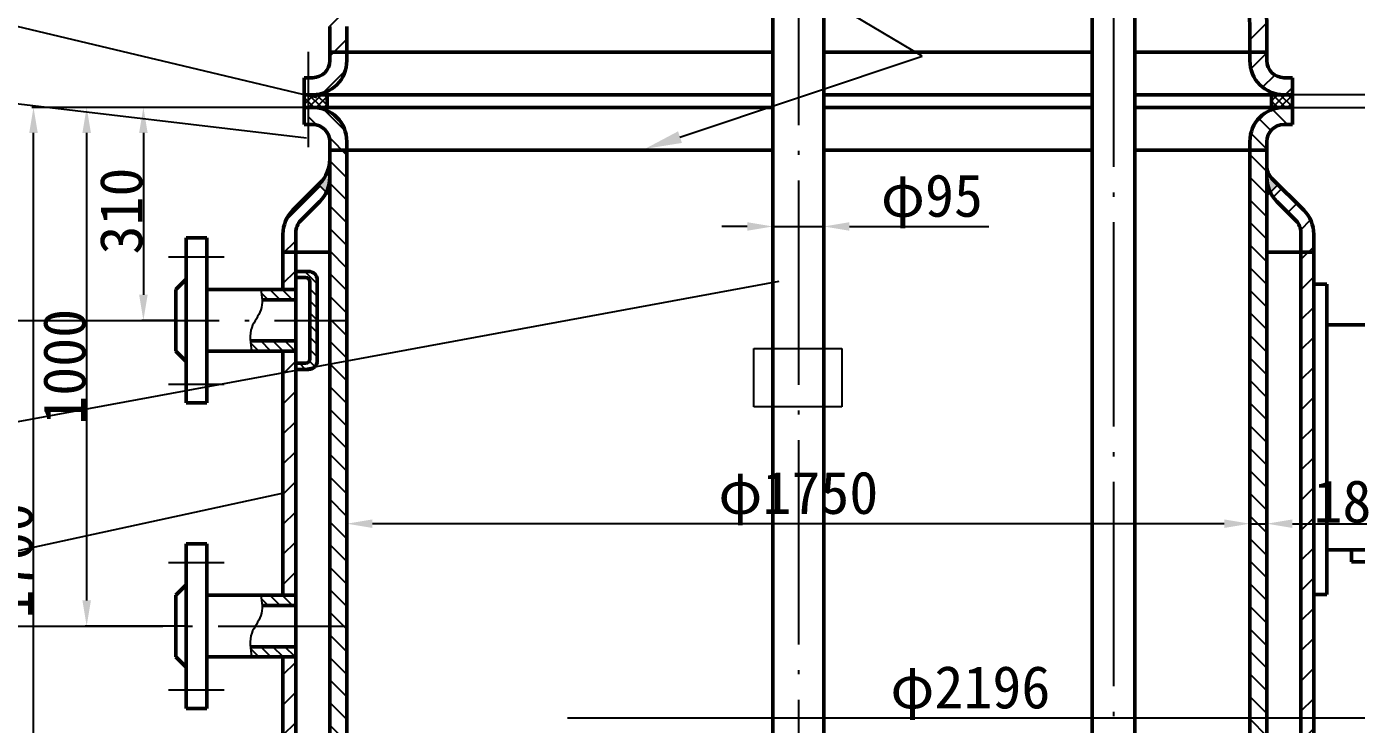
# Model space of a CAD drawing. Extents: x 388 to 3687, y 0 to 977.
# Drawn here: x 2668.6 to 2824.7, y 578.6 to 660.6 of the extents above; entities that cross this region are included whole.
import ezdxf

# ---------------------------------------------------------------- set-up
doc = ezdxf.new("R2010")
doc.units = 0
doc.header["$MEASUREMENT"] = 0
doc.linetypes.add('ACAD_ISO02W100', pattern=[15, 12, -3])
doc.linetypes.add('ACAD_ISO04W100', pattern=[30.5, 24, -3, 0.5, -3])
doc.layers.get('0').update_dxf_attribs({"linetype": 'CONTINUOUS'})
doc.layers.get('DEFPOINTS').update_dxf_attribs({"linetype": 'CONTINUOUS'})
doc.layers.add('2', color=6, linetype='ACAD_ISO04W100')
doc.layers.add('3', color=5, linetype='ACAD_ISO02W100')
doc.layers.add('图层1', color=1, linetype='CONTINUOUS', lineweight=50)
doc.styles.get("Standard").update_dxf_attribs({"font": 'SIMFANG.TTF'})
doc.dimstyles.get("Standard").update_dxf_attribs({"dimtxt": 0.18, "dimasz": 0.18, "dimexe": 0.18, "dimexo": 0.0625, "dimgap": 0.09, "dimtad": 0, "dimtih": 1, "dimtoh": 1, "dimdec": 4, "dimzin": 0, "dimdsep": 46, "dimtxsty": 'Standard', "dimcen": 0.09, "dimadec": 0, "dimazin": 0, "dimtfac": 1, "dimtdec": 4, "dimtofl": 0, "dimtmove": 0, "dimatfit": 3, "dimfxl": 0, "dimtolj": 1, "dimtzin": 0, "dimarcsym": 0})

# ---------------------------------------------------------------- blocks, each defined once
blk = doc.blocks.new('*D13')
at = {"color": 0, "linetype": 'ByBlock'}
for p, q in [((2777.9, 696.12), (2847.72, 696.12)), ((2847.54, 693.12), (2847.54, 655.6)), ((2817.25, 652.6), (2847.72, 652.6))]:
    blk.add_line(p, q, dxfattribs=at)
for points in [[(2847.04, 693.12), (2848.04, 693.12), (2847.54, 696.12)], [(2847.04, 655.6), (2848.04, 655.6), (2847.54, 652.6)]]:
    blk.add_solid(points, dxfattribs=at)
at = {"layer": 'DEFPOINTS', "color": 0, "linetype": 'ByBlock'}
for p in [(2777.84, 696.12), (2817.19, 652.6), (2847.54, 652.6)]:
    blk.add_point(p, dxfattribs=at)
at = {"color": 0, "linetype": 'ByBlock', "insert": (2844.95, 674.36), "char_height": 5, "attachment_point": 5, "rotation": 90}
blk.add_mtext('\\A1;640', dxfattribs=at)
blk = doc.blocks.new('*D14')
at = {"color": 0, "linetype": 'ByBlock'}
for p, q in [((2835.85, 655.6), (2835.85, 658.6)), ((2817.31, 652.6), (2836.03, 652.6)), ((2835.85, 652.6), (2835.85, 651.1)), ((2817.31, 651.1), (2836.03, 651.1)), ((2835.85, 648.1), (2835.85, 645.1)), ((2835.85, 645.1), (2830.16, 645.1))]:
    blk.add_line(p, q, dxfattribs=at)
for points in [[(2835.35, 655.6), (2836.35, 655.6), (2835.85, 652.6)], [(2835.35, 648.1), (2836.35, 648.1), (2835.85, 651.1)]]:
    blk.add_solid(points, dxfattribs=at)
at = {"layer": 'DEFPOINTS', "color": 0, "linetype": 'ByBlock'}
for p in [(2817.25, 652.6), (2817.25, 651.1), (2835.85, 651.1)]:
    blk.add_point(p, dxfattribs=at)
at = {"color": 0, "linetype": 'ByBlock', "insert": (2832.96, 647.69), "char_height": 5, "attachment_point": 5}
blk.add_mtext('\\A1;12', dxfattribs=at)
blk = doc.blocks.new('*D15')
at = {"color": 0, "linetype": 'ByBlock'}
for p, q in [((2817.38, 651.1), (2847.48, 651.1)), ((2847.3, 648.1), (2847.3, 600.72)), ((2824.18, 597.72), (2847.48, 597.72))]:
    blk.add_line(p, q, dxfattribs=at)
for points in [[(2846.8, 648.1), (2847.8, 648.1), (2847.3, 651.1)], [(2846.8, 600.72), (2847.8, 600.72), (2847.3, 597.72)]]:
    blk.add_solid(points, dxfattribs=at)
at = {"layer": 'DEFPOINTS', "color": 0, "linetype": 'ByBlock'}
for p in [(2817.31, 651.1), (2824.12, 597.72), (2847.3, 597.72)]:
    blk.add_point(p, dxfattribs=at)
at = {"color": 0, "linetype": 'ByBlock', "insert": (2844.71, 624.41), "char_height": 5, "attachment_point": 5, "rotation": 90}
blk.add_mtext('\\A1;700', dxfattribs=at)
blk = doc.blocks.new('*D17')
at = {"color": 0, "linetype": 'ByBlock'}
for p, q in [((2816.75, 651.1), (2857.36, 651.1)), ((2857.18, 505.1), (2857.18, 648.1)), ((2759.31, 502.1), (2857.36, 502.1))]:
    blk.add_line(p, q, dxfattribs=at)
for points in [[(2856.68, 648.1), (2857.68, 648.1), (2857.18, 651.1)], [(2856.68, 505.1), (2857.68, 505.1), (2857.18, 502.1)]]:
    blk.add_solid(points, dxfattribs=at)
at = {"layer": 'DEFPOINTS', "color": 0, "linetype": 'ByBlock'}
for p in [(2816.69, 651.1), (2857.18, 651.1), (2759.25, 502.1)]:
    blk.add_point(p, dxfattribs=at)
at = {"color": 0, "linetype": 'ByBlock', "insert": (2854.59, 576.6), "char_height": 5, "attachment_point": 5, "rotation": 90}
blk.add_mtext('\\A1;2410', dxfattribs=at)
blk = doc.blocks.new('*D18')
at = {"color": 0, "linetype": 'ByBlock'}
for p, q in [((2759.25, 785.22), (2869.48, 785.22)), ((2869.3, 495.28), (2869.3, 782.22)), ((2767.25, 492.28), (2869.48, 492.28))]:
    blk.add_line(p, q, dxfattribs=at)
for points in [[(2868.8, 782.22), (2869.8, 782.22), (2869.3, 785.22)], [(2868.8, 495.28), (2869.8, 495.28), (2869.3, 492.28)]]:
    blk.add_solid(points, dxfattribs=at)
at = {"layer": 'DEFPOINTS', "color": 0, "linetype": 'ByBlock'}
for p in [(2759.19, 785.22), (2869.3, 785.22), (2767.19, 492.28)]:
    blk.add_point(p, dxfattribs=at)
at = {"color": 0, "linetype": 'ByBlock', "insert": (2866.71, 655.73), "char_height": 5, "attachment_point": 5, "rotation": 90}
blk.add_mtext('\\A1;～4665', dxfattribs=at)
blk = doc.blocks.new('*D21')
at = {"color": 0, "linetype": 'ByBlock'}
for p, q in [((2701.13, 651.1), (2682.13, 651.1)), ((2682.31, 648.1), (2682.31, 629.09)), ((2686.05, 626.09), (2682.13, 626.09))]:
    blk.add_line(p, q, dxfattribs=at)
for points in [[(2681.81, 648.1), (2682.81, 648.1), (2682.31, 651.1)], [(2681.81, 629.09), (2682.81, 629.09), (2682.31, 626.09)]]:
    blk.add_solid(points, dxfattribs=at)
at = {"layer": 'DEFPOINTS', "color": 0, "linetype": 'ByBlock'}
for p in [(2701.19, 651.1), (2682.31, 626.09), (2686.11, 626.09)]:
    blk.add_point(p, dxfattribs=at)
at = {"color": 0, "linetype": 'ByBlock', "insert": (2679.72, 638.93), "char_height": 5, "attachment_point": 5, "rotation": 90}
blk.add_mtext('\\A1;310', dxfattribs=at)
blk = doc.blocks.new('*D22')
at = {"color": 0, "linetype": 'ByBlock'}
for p, q in [((2701.06, 651.1), (2675.47, 651.1)), ((2675.65, 648.1), (2675.65, 593.19)), ((2687.26, 590.19), (2675.47, 590.19))]:
    blk.add_line(p, q, dxfattribs=at)
for points in [[(2675.15, 648.1), (2676.15, 648.1), (2675.65, 651.1)], [(2675.15, 593.19), (2676.15, 593.19), (2675.65, 590.19)]]:
    blk.add_solid(points, dxfattribs=at)
at = {"layer": 'DEFPOINTS', "color": 0, "linetype": 'ByBlock'}
for p in [(2701.13, 651.1), (2675.65, 590.19), (2687.32, 590.19)]:
    blk.add_point(p, dxfattribs=at)
at = {"color": 0, "linetype": 'ByBlock', "insert": (2673.06, 620.64), "char_height": 5, "attachment_point": 5, "rotation": 90}
blk.add_mtext('\\A1;1000', dxfattribs=at)
blk = doc.blocks.new('*D24')
at = {"color": 0, "linetype": 'ByBlock'}
for p, q in [((2756.19, 646.47), (2756.19, 636.94)), ((2762.19, 646.03), (2762.19, 636.94)), ((2753.19, 637.12), (2750.19, 637.12)), ((2756.19, 637.12), (2762.19, 637.12)), ((2765.19, 637.12), (2781.56, 637.12))]:
    blk.add_line(p, q, dxfattribs=at)
for points in [[(2753.19, 637.62), (2753.19, 636.62), (2756.19, 637.12)], [(2765.19, 637.62), (2765.19, 636.62), (2762.19, 637.12)]]:
    blk.add_solid(points, dxfattribs=at)
at = {"layer": 'DEFPOINTS', "color": 0, "linetype": 'ByBlock'}
for p in [(2756.19, 646.53), (2762.19, 646.1), (2762.19, 637.12)]:
    blk.add_point(p, dxfattribs=at)
at = {"color": 0, "linetype": 'ByBlock', "insert": (2774.87, 640.08), "char_height": 5, "attachment_point": 5}
blk.add_mtext('\\A1;φ95', dxfattribs=at)
blk = doc.blocks.new('*D25')
at = {"color": 0, "linetype": 'ByBlock'}
for p, q in [((2706.19, 611.34), (2706.19, 602.03)), ((2812.19, 611.34), (2812.19, 602.03)), ((2809.19, 602.21), (2709.19, 602.21))]:
    blk.add_line(p, q, dxfattribs=at)
for points in [[(2709.19, 602.71), (2709.19, 601.71), (2706.19, 602.21)], [(2809.19, 602.71), (2809.19, 601.71), (2812.19, 602.21)]]:
    blk.add_solid(points, dxfattribs=at)
at = {"layer": 'DEFPOINTS', "color": 0, "linetype": 'ByBlock'}
for p in [(2706.19, 611.4), (2812.19, 611.4), (2706.19, 602.21)]:
    blk.add_point(p, dxfattribs=at)
at = {"color": 0, "linetype": 'ByBlock', "insert": (2759.19, 605.18), "char_height": 5, "attachment_point": 5}
blk.add_mtext('\\A1;φ1750', dxfattribs=at)
blk = doc.blocks.new('*D29')
at = {"color": 0, "linetype": 'ByBlock'}
for p, q in [((2812.19, 619.53), (2812.19, 602.03)), ((2814.19, 619.53), (2814.19, 602.03)), ((2809.19, 602.21), (2806.19, 602.21)), ((2812.19, 602.21), (2814.19, 602.21)), ((2817.19, 602.21), (2825.94, 602.21))]:
    blk.add_line(p, q, dxfattribs=at)
for points in [[(2809.19, 602.71), (2809.19, 601.71), (2812.19, 602.21)], [(2817.19, 602.71), (2817.19, 601.71), (2814.19, 602.21)]]:
    blk.add_solid(points, dxfattribs=at)
at = {"layer": 'DEFPOINTS', "color": 0, "linetype": 'ByBlock'}
for p in [(2812.19, 619.59), (2814.19, 619.59), (2814.19, 602.21)]:
    blk.add_point(p, dxfattribs=at)
at = {"color": 0, "linetype": 'ByBlock', "insert": (2823.06, 604.8), "char_height": 5, "attachment_point": 5}
blk.add_mtext('\\A1;18', dxfattribs=at)
blk = doc.blocks.new('*D33')
at = {"color": 0, "linetype": 'ByBlock'}
for p, q in [((2701, 651.1), (2669.23, 651.1)), ((2669.41, 547.65), (2669.41, 648.1)), ((2687.26, 544.65), (2669.23, 544.65))]:
    blk.add_line(p, q, dxfattribs=at)
for points in [[(2668.91, 648.1), (2669.91, 648.1), (2669.41, 651.1)], [(2668.91, 547.65), (2669.91, 547.65), (2669.41, 544.65)]]:
    blk.add_solid(points, dxfattribs=at)
at = {"layer": 'DEFPOINTS', "color": 0, "linetype": 'ByBlock'}
for p in [(2669.41, 651.1), (2701.06, 651.1), (2687.32, 544.65)]:
    blk.add_point(p, dxfattribs=at)
at = {"color": 0, "linetype": 'ByBlock', "insert": (2666.82, 597.87), "char_height": 5, "attachment_point": 5, "rotation": 90}
blk.add_mtext('\\A1;1700', dxfattribs=at)

msp = doc.modelspace()

# ---------------------------------------------------------------- hatches: boundary and pattern name
h = msp.add_hatch()
h.set_pattern_fill('ANSI31', color=256, scale=20, style=0)
edge = h.paths.add_edge_path()
edge.add_line((2716.81333, 680.05926), (2715.22816, 683.8862))
edge.add_arc((2711.53264, 682.35547), 4, 22.5, 112.5)
edge.add_line((2710.00191, 686.05099), (2710.76728, 684.20323))
edge.add_arc((2711.53264, 682.35547), 2, 22.5, 112.5, ccw=False)
edge.add_line((2713.3804, 683.12084), (2715.01055, 679.18532))
edge.add_arc((2713.16279, 678.41996), 2, -54.3319701, 22.5, ccw=False)
edge.add_ellipse((2759.18964, 660.5958), major_axis=(-55, 0), ratio=0.509090909, start_angle=324.6515477, end_angle=353.7717943)
edge.add_ellipse((2759.18964, 660.5958), major_axis=(-55, 0), ratio=0.509090909, start_angle=353.7717943, end_angle=360)
edge.add_line((2704.18964, 660.5958), (2704.18964, 657.5958))
edge.add_line((2704.18964, 657.5958), (2706.18964, 657.5958))
edge.add_line((2706.18964, 657.5958), (2706.18964, 660.5958))
edge.add_ellipse((2759.18964, 660.5958), major_axis=(-53, 0), ratio=0.490566038, start_angle=325.6192859, end_angle=360, ccw=False)
edge.add_arc((2713.11782, 678.52852), 4, 305.6394338, 382.5)
h = msp.add_hatch()
h.set_pattern_fill('ANSI31', color=256, scale=20, style=0)
h.paths.add_polyline_path([(2706.18964, 656.5958), (2706.18964, 657.5958), (2704.18964, 657.5958), (2704.18964, 656.5958, -0.414213562), (2702.18964, 654.5958), (2701.64544, 654.5958), (2701.64544, 652.5958), (2702.18964, 652.5958, 0.414213562)])
edge = h.paths.add_edge_path()
edge.add_ellipse((2759.18964, 660.5958), major_axis=(-53, 0), ratio=0.490566038, start_angle=180, end_angle=210.6353801, ccw=False)
edge.add_line((2812.18964, 660.5958), (2812.18964, 657.5958))
edge.add_line((2812.18964, 657.5958), (2814.18964, 657.5958))
edge.add_line((2814.18964, 657.5958), (2814.18964, 660.5958))
edge.add_ellipse((2759.18964, 660.5958), major_axis=(-55, 0), ratio=0.509090909, start_angle=180, end_angle=210.3308418)
edge.add_line((2806.66145, 674.73559), (2804.7923, 673.8447))
h.paths.add_polyline_path([(2816.18964, 652.5958), (2817.18964, 652.5958), (2817.18964, 654.5958), (2816.18964, 654.5958, -0.414213562), (2814.18964, 656.5958), (2814.18964, 657.5958), (2812.18964, 657.5958), (2812.18964, 656.5958, 0.414213562)])
h = msp.add_hatch()
h.set_pattern_fill('ANSI31', color=256, scale=5, style=0)
h.paths.add_polyline_path([(2703.86848, 652.5958), (2701.64544, 652.5958), (2701.64544, 651.0958), (2703.86848, 651.0958)])
h.paths.add_polyline_path([(2701.64544, 652.48957), (2701.19809, 652.5958), (2701.18964, 652.5958), (2701.18964, 651.0958), (2701.64544, 651.0958)])
h = msp.add_hatch()
h.set_pattern_fill('ANSI31', color=256, scale=5, angle=90, style=0)
h.paths.add_polyline_path([(2701.64544, 652.48957), (2701.19809, 652.5958), (2701.18964, 652.5958), (2701.18964, 651.0958), (2701.64544, 651.0958)])
h.paths.add_polyline_path([(2703.86848, 652.5958), (2701.64544, 652.5958), (2701.64544, 651.0958), (2703.86848, 651.0958)])
h = msp.add_hatch()
h.set_pattern_fill('ANSI31', color=256, scale=5, angle=90, style=0)
h.paths.add_polyline_path([(2817.18964, 652.5958), (2814.75143, 652.5958), (2814.75143, 651.0958), (2817.18964, 651.0958)])
h = msp.add_hatch()
h.set_pattern_fill('ANSI31', color=256, scale=5, style=0)
h.paths.add_polyline_path([(2817.18964, 652.5958), (2814.75143, 652.5958), (2814.75143, 651.0958), (2817.18964, 651.0958)])
h = msp.add_hatch()
h.set_pattern_fill('ANSI31', color=256, scale=15, angle=90, style=0)
h.paths.add_polyline_path([(2704.18964, 647.0958), (2704.18964, 646.0958), (2706.18964, 646.0958), (2706.18964, 647.0958, 0.414213562), (2702.18964, 651.0958), (2701.64544, 651.0958), (2701.64544, 649.0958), (2702.18964, 649.0958, -0.414213562)])
h.paths.add_polyline_path([(2704.18964, 642.89297), (2704.18964, 620.94769), (2706.18964, 621.31661), (2706.18964, 646.0958), (2704.18964, 646.0958)])
h = msp.add_hatch()
h.set_pattern_fill('ANSI31', color=256, scale=15, angle=90, style=0)
h.paths.add_polyline_path([(2812.18964, 579.36783), (2814.18964, 579.36783), (2814.18964, 646.0958), (2812.18964, 646.0958)])
h.paths.add_polyline_path([(2816.18964, 649.0958), (2817.18964, 649.0958), (2817.18964, 651.0958), (2816.18964, 651.0958, 0.414213562), (2812.18964, 647.0958), (2812.18964, 646.0958), (2814.18964, 646.0958), (2814.18964, 647.0958, -0.414213562)])
h = msp.add_hatch()
h.set_pattern_fill('ANSI31', color=256, scale=20, style=0)
h.paths.add_polyline_path([(2698.68964, 619.93314), (2700.18964, 620.20983), (2700.18964, 622.40923), (2700.1391, 622.45976), (2698.68964, 622.45976)])
h.paths.add_polyline_path([(2700.18964, 634.09153), (2698.68964, 634.09153), (2698.68964, 629.71736), (2700.18964, 629.71736)])
h.paths.add_polyline_path([(2700.77542, 637.8219), (2703.01806, 640.06454, 0.08280879), (2703.78283, 641.13542), (2702.87522, 642.04302), (2699.86121, 639.02901, 0.198912367), (2698.68964, 636.20058), (2698.68964, 634.09153), (2700.18964, 634.09153), (2700.18964, 636.40769, -0.198912367)])
h = msp.add_hatch()
h.set_pattern_fill('ANSI31', color=256, scale=20, style=0)
h.paths.add_polyline_path([(2817.60385, 637.8219, -0.198912367), (2818.18964, 636.40769), (2818.18964, 634.09153), (2819.68964, 634.09153), (2819.68964, 636.20058, 0.198912367), (2818.51806, 639.02901), (2815.50405, 642.04302), (2814.59645, 641.13542, 0.08280879), (2815.36121, 640.06454)])
h.paths.add_polyline_path([(2819.68964, 634.09153), (2818.18964, 634.09153), (2818.18964, 579.36783), (2819.68964, 579.36783)])
h = msp.add_hatch()
h.set_pattern_fill('ANSI31', color=256, scale=15, angle=90, style=0)
h.paths.add_polyline_path([(2706.18964, 621.31661), (2704.18964, 620.94769), (2704.18964, 561.0958), (2706.18964, 561.0958)])
h = msp.add_hatch()
h.set_pattern_fill('ANSI31', color=256, scale=20, style=0)
h.paths.add_polyline_path([(2700.18964, 620.20983), (2698.68964, 619.93314), (2698.68964, 593.81468), (2700.18964, 593.81468)])
h.paths.add_polyline_path([(2700.18964, 586.50655), (2700.1391, 586.55708), (2698.68964, 586.55708), (2698.68964, 548.27534), (2700.18964, 548.27534)])
h = msp.add_hatch()
h.set_pattern_fill('ANSI31', color=256, scale=15, angle=90, style=0)
h.paths.add_polyline_path([(2814.18964, 606.18979), (2812.18964, 606.18979), (2812.18964, 561.0958), (2814.18964, 561.0958)])
h = msp.add_hatch()
h.set_pattern_fill('ANSI31', color=256, scale=20, style=0)
h.paths.add_polyline_path([(2819.68964, 606.18979), (2818.18964, 606.18979), (2818.18964, 558.0958), (2819.68964, 558.0958)])
at = {"layer": '图层1'}
h = msp.add_hatch(color=256, dxfattribs=at)
h.paths.add_polyline_path([(2704.18964, 642.89297), (2704.18964, 643.0958), (2703.69954, 643.0958, -0.071414664), (2703.01806, 642.18586), (2702.87522, 642.04302), (2703.78283, 641.13542, 0.114222145)])
h.paths.add_polyline_path([(2704.18964, 642.89297, -0.114222145), (2703.78283, 641.13542), (2704.18964, 640.72861)])
h.paths.add_polyline_path([(2704.18964, 645.01429, -0.125711932), (2703.69954, 643.0958), (2704.18964, 643.0958)])
h = msp.add_hatch(color=256, dxfattribs=at)
h.paths.add_polyline_path([(2814.77542, 642.77165, -0.052290889), (2814.5128, 643.0958), (2814.18964, 643.0958), (2814.18964, 642.89297, 0.114222145), (2814.59645, 641.13542), (2815.50405, 642.04302)])
h.paths.add_polyline_path([(2814.18964, 640.72861), (2814.59645, 641.13542, -0.114222145), (2814.18964, 642.89297)])
h.paths.add_polyline_path([(2814.18964, 644.18586), (2814.18964, 643.0958), (2814.5128, 643.0958, -0.145112123)])

# ---------------------------------------------------------------- linework, layer by layer
for p, q in [((2702.68146, 652.24353), (2632.43066, 668.92696)), ((2773.72798, 657.11255), (2762.18964, 664.01536)), ((2701.43785, 647.48154), (2632.22338, 655.66163)), ((2745.29869, 647.60959), (2773.72798, 657.11255)), ((2756.91628, 630.67381), (2632.22338, 607.67256)), ((2700.53511, 631.12757), (2700.18964, 631.47304)), ((2702.71068, 630.37752), (2701.24362, 631.84458)), ((2696.94216, 628.50776), (2696.15722, 629.2927)), ((2698.36768, 628.50776), (2697.15808, 629.71736)), ((2699.79321, 628.50776), (2698.58361, 629.71736)), ((2700.18964, 629.53686), (2700.00914, 629.71736)), ((2702.71068, 628.952), (2701.84909, 629.81359)), ((2702.71068, 627.52647), (2701.84909, 628.38806)), ((2702.71068, 626.10094), (2701.84909, 626.96254)), ((2702.71068, 624.67541), (2701.84909, 625.53701)), ((2695.86252, 622.45976), (2694.88158, 623.4407)), ((2697.28805, 622.45976), (2696.07845, 623.66936)), ((2698.71357, 622.45976), (2697.50397, 623.66936)), ((2700.1391, 622.45976), (2698.9295, 623.66936)), ((2702.71068, 623.24989), (2701.84909, 624.11148)), ((2702.71068, 621.82436), (2701.84909, 622.68595)), ((2701.35144, 620.33254), (2700.63443, 621.04956)), ((2702.44782, 620.6617), (2701.84909, 621.26043)), ((2698.76515, 605.77899), (2632.22338, 591.34602)), ((2696.94216, 592.60508), (2696.15722, 593.39002)), ((2698.36768, 592.60508), (2697.15808, 593.81468)), ((2699.79321, 592.60508), (2698.58361, 593.81468)), ((2700.18964, 593.63418), (2700.00914, 593.81468)), ((2695.86252, 586.55708), (2694.88158, 587.53802)), ((2697.28805, 586.55708), (2696.07845, 587.76668)), ((2698.71357, 586.55708), (2697.50397, 587.76668)), ((2700.1391, 586.55708), (2698.9295, 587.76668))]:
    msp.add_line(p, q)
at = {"color": 0, "linetype": 'ByBlock'}
msp.add_line((2826.66842, 579.36783), (2732.09949, 579.36783), dxfattribs=at)
for points in [[(2696.09705, 629.71736), (2696.09705, 627.32741), (2695.02005, 625.24808), (2695.02005, 622.45976)], [(2696.09705, 593.81468), (2696.09705, 591.42473), (2695.02005, 589.3454), (2695.02005, 586.55708)]]:
    msp.add_spline(points, degree=3)
msp.add_solid([(2745.52695, 646.92673), (2741.20152, 646.24004), (2745.07043, 648.29245)])
at = {"layer": '2'}
for p, q in [((2759.18964, 795.01886), (2759.18964, 502.99422)), ((2796.18964, 729.1179), (2796.18964, 568.90141)), ((2701.64544, 657.62942), (2701.64544, 646.44911)), ((2704.18964, 640.72861), (2702.87522, 642.04302)), ((2814.18964, 640.72861), (2815.50405, 642.04302)), ((2685.25527, 633.56541), (2691.78906, 633.56541)), ((2667.20793, 626.08856), (2706.07261, 626.08856)), ((2685.25527, 618.61172), (2691.78906, 618.61172)), ((2685.25527, 597.66273), (2691.78906, 597.66273)), ((2660.58288, 590.18588), (2706.07261, 590.18588)), ((2685.25527, 582.70904), (2691.78906, 582.70904))]:
    msp.add_line(p, q, dxfattribs=at)
at = {"layer": '3'}
msp.add_lwpolyline([(2753.96626, 622.76766), (2764.28826, 622.76766), (2764.28826, 615.92114), (2753.96626, 615.92114)], close=True, dxfattribs=at)
at = {"layer": '图层1'}
for p, q in [((2756.18964, 697.5958), (2756.18964, 566.47375)), ((2762.18964, 697.5958), (2762.18964, 566.47375)), ((2793.68964, 691.21148), (2793.68964, 571.40141)), ((2798.68964, 691.21148), (2798.68964, 571.40141)), ((2704.18964, 660.5958), (2704.18964, 656.5958)), ((2706.18964, 660.5958), (2706.18964, 656.5958)), ((2812.18964, 660.5958), (2812.18964, 656.5958)), ((2814.18964, 660.5958), (2814.18964, 656.5958)), ((2704.18964, 657.5958), (2756.18964, 657.5958)), ((2762.18964, 657.5958), (2793.68964, 657.5958)), ((2798.68964, 657.5958), (2814.18964, 657.5958)), ((2701.18964, 654.5958), (2701.18964, 649.0958)), ((2701.18964, 654.5958), (2702.18964, 654.5958)), ((2816.18964, 654.5958), (2817.18964, 654.5958)), ((2817.18964, 654.5958), (2817.18964, 649.0958)), ((2701.18964, 652.5958), (2702.18964, 652.5958)), ((2701.18964, 652.5958), (2756.18964, 652.5958)), ((2703.86848, 652.61937), (2703.86848, 651.00735)), ((2762.18964, 652.5958), (2793.68964, 652.5958)), ((2798.68964, 652.5958), (2817.18964, 652.5958)), ((2814.75143, 652.61937), (2814.75143, 651.00735)), ((2816.18964, 652.5958), (2817.18964, 652.5958)), ((2701.18964, 651.0958), (2702.18964, 651.0958)), ((2701.18964, 651.0958), (2756.18964, 651.0958)), ((2762.18964, 651.0958), (2793.68964, 651.0958)), ((2798.68964, 651.0958), (2817.18964, 651.0958)), ((2816.18964, 651.0958), (2817.18964, 651.0958)), ((2701.18964, 649.0958), (2702.18964, 649.0958)), ((2816.18964, 649.0958), (2817.18964, 649.0958)), ((2704.18964, 647.0958), (2704.18964, 645.01429)), ((2704.18964, 647.0958), (2704.18964, 645.01429)), ((2704.18964, 647.0958), (2704.18964, 529.5958)), ((2704.18964, 647.0958), (2704.18964, 642.89297)), ((2706.18964, 647.0958), (2706.18964, 529.5958)), ((2812.18964, 647.0958), (2812.18964, 529.5958)), ((2814.18964, 647.0958), (2814.18964, 529.0958)), ((2814.18964, 647.0958), (2814.18964, 644.18586)), ((2814.18964, 647.0958), (2814.18964, 642.89297)), ((2704.18964, 646.0958), (2756.18964, 646.0958)), ((2762.18964, 646.0958), (2793.68964, 646.0958)), ((2798.68964, 646.0958), (2814.18964, 646.0958)), ((2703.01806, 642.18586), (2699.86121, 639.02901)), ((2814.77542, 642.77165), (2818.51806, 639.02901)), ((2703.01806, 640.06454), (2700.77542, 637.8219)), ((2815.36121, 640.06454), (2817.60385, 637.8219)), ((2687.32381, 635.76536), (2687.32381, 616.41176)), ((2687.32381, 635.76536), (2689.74301, 635.76536)), ((2689.74301, 635.76536), (2689.74301, 616.41176)), ((2698.68964, 636.20058), (2698.68964, 629.71736)), ((2700.18964, 636.40769), (2700.18964, 526.5958)), ((2818.18964, 636.40769), (2818.18964, 555.5958)), ((2818.18964, 636.40769), (2818.18964, 526.5958)), ((2819.68964, 636.20058), (2819.68964, 555.5958)), ((2819.68964, 636.20058), (2819.68964, 526.5958)), ((2698.68964, 634.09153), (2704.18796, 634.09153)), ((2819.68964, 634.09153), (2814.19132, 634.09153)), ((2686.11421, 629.71736), (2687.32381, 630.92696)), ((2700.18964, 631.84458), (2701.70268, 631.84458)), ((2700.18964, 631.12757), (2701.34509, 631.12757)), ((2702.71068, 630.83658), (2702.71068, 626.08856)), ((2686.11421, 629.71736), (2686.11421, 622.45976)), ((2689.74301, 629.71736), (2700.18964, 629.71736)), ((2700.18964, 629.71736), (2700.18964, 622.45976)), ((2701.84909, 630.62357), (2701.84909, 626.08856)), ((2821.23992, 630.35598), (2819.70786, 630.35598)), ((2821.23992, 630.35598), (2821.23992, 599.15598)), ((2696.23184, 628.50776), (2700.18964, 628.50776)), ((2701.84909, 621.55356), (2701.84909, 626.08856)), ((2702.71068, 621.34054), (2702.71068, 626.08856)), ((2827.47992, 625.55598), (2821.23992, 625.55598)), ((2694.86068, 623.66936), (2700.18964, 623.66936)), ((2686.11421, 622.45976), (2687.32381, 621.25016)), ((2689.74301, 622.45976), (2700.18964, 622.45976)), ((2698.68964, 622.45976), (2698.68964, 593.81468)), ((2700.18964, 621.04956), (2701.34509, 621.04956)), ((2700.18964, 620.33254), (2701.70268, 620.33254)), ((2687.32381, 616.41176), (2689.74301, 616.41176)), ((2821.23992, 604.91598), (2821.23992, 593.90823)), ((2687.32381, 599.86268), (2687.32381, 580.50908)), ((2687.32381, 599.86268), (2689.74301, 599.86268)), ((2689.74301, 599.86268), (2689.74301, 580.50908)), ((2841.39992, 599.15598), (2821.23992, 599.15598)), ((2824.11992, 599.15598), (2824.11992, 597.71598)), ((2841.39992, 597.71598), (2824.11992, 597.71598)), ((2686.11421, 593.81468), (2687.32381, 595.02428)), ((2686.11421, 593.81468), (2686.11421, 586.55708)), ((2689.74301, 593.81468), (2700.18964, 593.81468)), ((2700.18964, 593.81468), (2700.18964, 586.55708)), ((2821.23992, 593.90823), (2819.68964, 593.90823)), ((2696.23184, 592.60508), (2700.18964, 592.60508)), ((2694.86068, 587.76668), (2700.18964, 587.76668)), ((2686.11421, 586.55708), (2687.32381, 585.34748)), ((2689.74301, 586.55708), (2700.18964, 586.55708)), ((2698.68964, 586.55708), (2698.68964, 548.27534)), ((2687.32381, 580.50908), (2689.74301, 580.50908))]:
    msp.add_line(p, q, dxfattribs=at)
for centre, radius, start, end in [((2702.18964, 656.5958), 4, 270, 0), ((2702.18964, 656.5958), 2, 270, 360), ((2816.18964, 656.5958), 4, 180, 270), ((2816.18964, 656.5958), 2, 180, 270), ((2702.18964, 647.0958), 4, 0, 90), ((2816.18964, 647.0958), 4, 90, 180), ((2702.18964, 647.0958), 2, 360, 90), ((2816.18964, 647.0958), 2, 90, 180), ((2700.18964, 645.01429), 4, 315, 0), ((2816.18964, 644.18586), 2, 180, 225), ((2700.18964, 642.89297), 4, 315, 0), ((2700.18964, 642.89297), 4, 315, 0), ((2818.18964, 642.89297), 4, 180, 225), ((2702.68964, 636.20058), 4, 135, 180), ((2815.68964, 636.20058), 4, 0, 45), ((2702.18964, 636.40769), 2, 135, 180), ((2816.18964, 636.40769), 2, 0, 45), ((2701.34509, 630.62357), 0.504, 0, 90), ((2701.70268, 630.83658), 1.008, 0, 90), ((2701.34509, 621.55356), 0.504, 270, 0), ((2701.70268, 621.34054), 1.008, 270, 0)]:
    msp.add_arc(centre, radius, start, end, dxfattribs=at)
for major_axis, ratio, end_param in [((-55, 0), 0.509090909, 3.788647821), ((-53, 0), 0.490566038, 3.773285612)]:
    msp.add_ellipse((2759.18964, 660.5958), major_axis=major_axis, ratio=ratio, start_param=3.141592654, end_param=end_param, dxfattribs=at)

# ---------------------------------------------------------------- texts
at = {"color": 0, "linetype": 'ByBlock', "insert": (2779.38396, 582.3362), "char_height": 5, "attachment_point": 5}
msp.add_mtext('φ2196', dxfattribs=at)

# ---------------------------------------------------------------- dimensions: what is measured, and where the dimension line sits
for base, p1, p2, text, picture, middle in [((2869.30497, 785.21877), (2767.18964, 492.27709), (2759.18964, 785.21877), '～4665', '*D18', (2869.30497, 655.7296)), ((2669.40648, 651.0958), (2687.32381, 544.64654), (2701.06464, 651.0958), '1700', '*D33', (2669.40648, 597.87117)), ((2675.64808, 590.18588), (2701.12714, 651.0958), (2687.32381, 590.18588), '1000', '*D22', (2675.64808, 620.64084)), ((2682.30577, 626.08856), (2701.18964, 651.0958), (2686.11421, 626.08856), '310', '*D21', (2682.30577, 638.93336))]:
    dim = msp.add_linear_dim(base=base, p1=p1, p2=p2, angle=90, text=text, dimstyle='Standard', override={"dimtxt": 5, "dimasz": 3, "dimtad": 1, "dimtih": 0, "dimtofl": 1})
    dim.commit()
    dim.dimension.update_dxf_attribs({"geometry": picture, "text_midpoint": middle, "dimtype": 160})
for base, p1, p2, text, picture, middle in [((2847.53984, 652.5958), (2777.84104, 696.11631), (2817.18964, 652.5958), '640', '*D13', (2844.94984, 674.35606)), ((2835.8472, 651.0958), (2817.25214, 652.5958), (2817.25214, 651.0958), '12', '*D14', (2832.9599, 647.6858)), ((2857.17875, 651.0958), (2759.25214, 502.10404), (2816.68964, 651.0958), '2410', '*D17', (2854.58875, 576.59992)), ((2847.2975, 597.71598), (2817.31464, 651.0958), (2824.11992, 597.71598), '700', '*D15', (2844.7075, 624.40589))]:
    dim = msp.add_linear_dim(base=base, p1=p1, p2=p2, angle=90, text=text, dimstyle='Standard', override={"dimtxt": 5, "dimasz": 3, "dimtad": 1, "dimtih": 0, "dimtofl": 1})
    dim.commit()
    dim.dimension.update_dxf_attribs({"geometry": picture, "text_midpoint": middle})
dim = msp.add_linear_dim(base=(2762.18964, 637.11639), p1=(2756.18964, 646.53478), p2=(2762.18964, 646.0958), text='φ95', dimstyle='Standard', override={"dimtxt": 5, "dimasz": 3, "dimtad": 1, "dimtih": 0, "dimtofl": 1})
dim.commit()
dim.dimension.update_dxf_attribs({"geometry": '*D24', "text_midpoint": (2774.87423, 640.08477)})
for base, p1, p2, text, picture, middle in [((2814.18964, 602.21443), (2812.18964, 619.59228), (2814.18964, 619.59228), '18', '*D29', (2823.06342, 602.21443)), ((2706.18964, 602.21443), (2812.18964, 611.40187), (2706.18964, 611.40187), 'φ1750', '*D25', (2759.18964, 602.21443))]:
    dim = msp.add_linear_dim(base=base, p1=p1, p2=p2, text=text, dimstyle='Standard', override={"dimtxt": 5, "dimasz": 3, "dimtad": 1, "dimtih": 0, "dimtofl": 1})
    dim.commit()
    dim.dimension.update_dxf_attribs({"geometry": picture, "text_midpoint": middle, "dimtype": 160})

doc.saveas('drawing.dxf')
